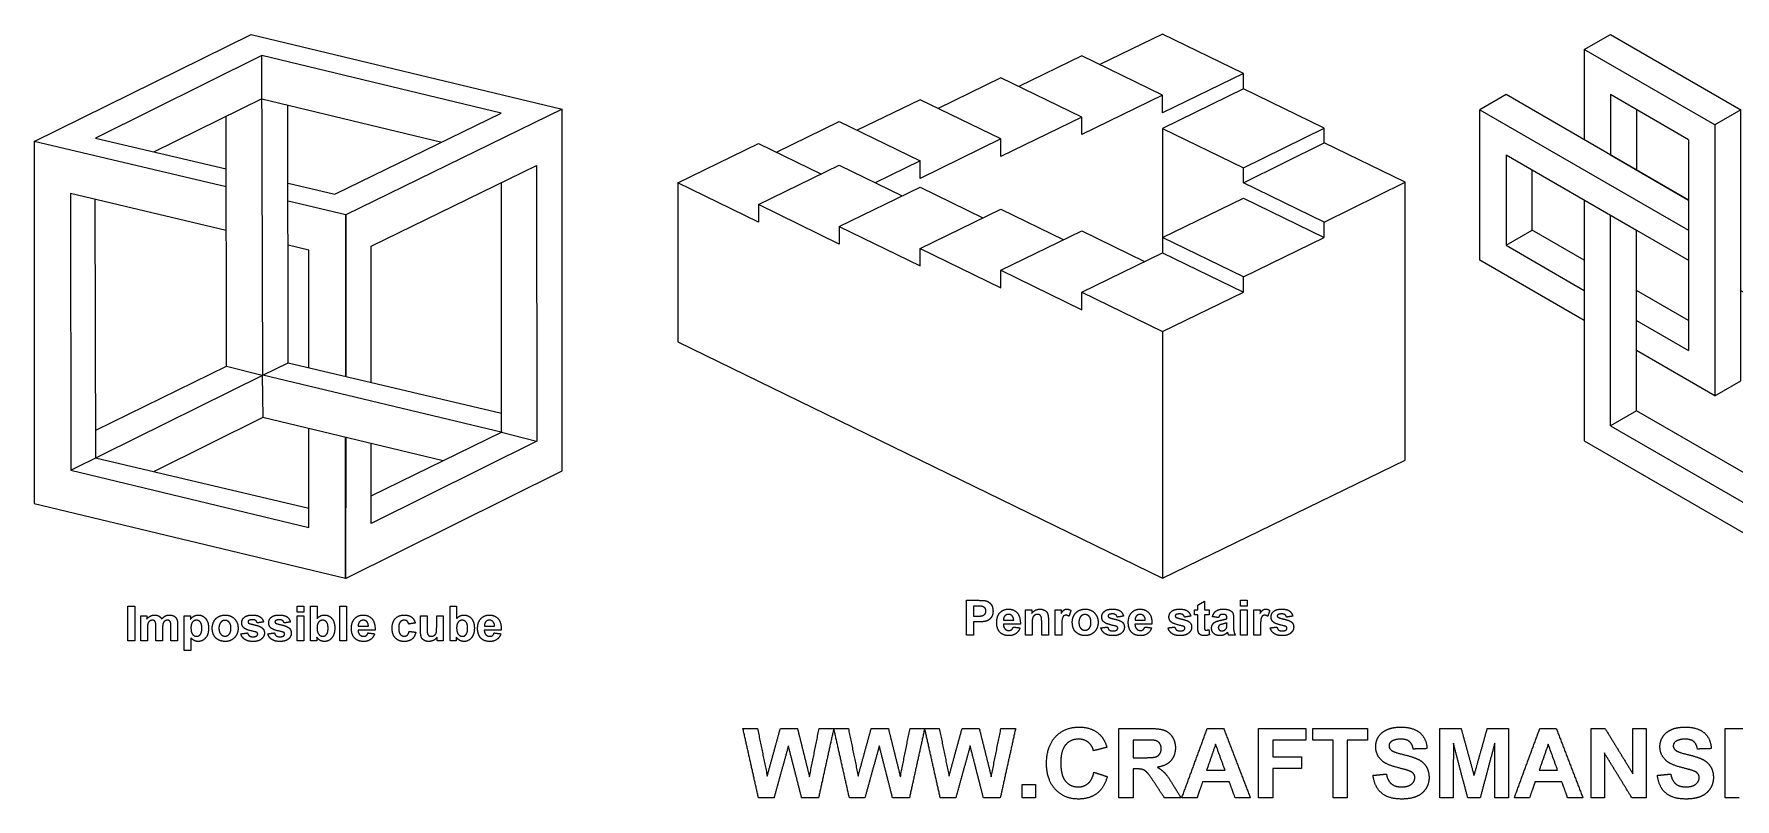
# Model space of a CAD drawing. Header units: millimetres. Extents: x -165 to 187, y -200 to 181.
# Drawn here: x -163.7 to 31.3, y -200.2 to -112.5 of the extents above; entities that cross this region are included whole.
import ezdxf

# ---------------------------------------------------------------- set-up
doc = ezdxf.new("R2010")
doc.units = ezdxf.units.MM
doc.header["$MEASUREMENT"] = 0
doc.layers.add('Layer 03', color=5, linetype='Continuous')

msp = doc.modelspace()

# ---------------------------------------------------------------- linework, layer by layer
at = {"layer": 'Layer 03'}
for p, q in [((-25.01, -117), (-34.28, -121.51)), ((-25.01, -118.75), (-25.01, -117)), ((-15.74, -123.27), (-25.01, -118.75)), ((-34.28, -119.51), (-43.54, -124.02)), ((-34.28, -121.51), (-34.28, -119.51)), ((17.06, -119.43), (17.06, -126.34)), ((26.03, -124.61), (17.06, -119.43)), ((-43.54, -122.02), (-52.81, -126.53)), ((-43.54, -124.02), (-43.54, -122.02)), ((-52.81, -124.52), (-62.08, -129.04)), ((-52.81, -126.53), (-52.81, -124.52)), ((-15.74, -124.97), (-15.74, -123.27)), ((26.03, -124.61), (26.03, -148.78)), ((-6.48, -129.49), (-15.74, -124.97)), ((5.1, -126.34), (20.05, -134.97)), ((17.06, -126.34), (26.03, -131.52)), ((-62.08, -129.04), (-62.08, -127.03)), ((8.09, -134.97), (8.09, -128.06)), ((-15.74, -134.06), (-6.48, -129.49)), ((-15.74, -135.82), (-15.74, -134.06)), ((-71.34, -134.56), (-62.08, -139.08)), ((-25.01, -140.34), (-15.74, -135.82)), ((14.07, -138.42), (8.09, -134.97)), ((20.05, -141.88), (20.05, -134.97)), ((20.05, -134.97), (26.03, -138.42)), ((-62.08, -137.07), (-52.81, -141.59)), ((-62.08, -139.08), (-62.08, -137.07)), ((-52.81, -139.58), (-43.54, -144.1)), ((-52.81, -141.59), (-52.81, -139.58)), ((-25.01, -142.09), (-25.01, -140.34)), ((-43.54, -142.09), (-34.28, -146.61)), ((-43.54, -144.1), (-43.54, -142.09)), ((-34.28, -146.61), (-25.01, -142.09)), ((26.03, -145.33), (20.05, -141.88))]:
    msp.add_line(p, q, dxfattribs=at)
for points in [[(-141.62, -129.99), (-163.66, -124.8), (-138.78, -112.52), (-103.11, -121.08), (-127.92, -133.21), (-134.54, -131.66)], [(-25.01, -117), (-34.28, -112.48), (-41.48, -115.99)], [(14.07, -114.25), (17.06, -112.52), (32.02, -121.16), (29.02, -122.88), (14.07, -114.25)], [(-159.44, -162.52), (-137.44, -151.59), (-137.56, -114.96), (-156.6, -124.41), (-141.62, -127.93)], [(-134.54, -129.59), (-129.18, -130.85), (-110.1, -121.56), (-137.56, -114.96)], [(-34.28, -119.51), (-43.54, -114.99), (-50.75, -118.5)], [(14.07, -114.25), (14.07, -124.61)], [(-43.54, -122.02), (-52.81, -117.5), (-60.02, -121.01)], [(-25.01, -118.75), (-34.28, -123.32), (-25.01, -127.84)], [(-137.54, -119.92), (-149.88, -125.98)], [(-137.54, -119.92), (-116.89, -124.87)], [(-134.53, -150.18), (-134.55, -120.64)], [(-52.81, -124.52), (-62.08, -120.01), (-69.28, -123.52)], [(26.03, -131.52), (5.1, -119.43), (2.11, -121.16), (26.03, -134.97)], [(-141.61, -150.57), (-141.62, -121.92)], [(-127.93, -158.75), (-127.94, -174.91), (-103.11, -162.59), (-103.13, -121.09)], [(-78.55, -126.03), (-71.34, -122.52), (-62.08, -127.03), (-67.22, -129.54)], [(14.07, -145.33), (2.11, -138.42), (2.11, -121.16)], [(20.05, -121.16), (20.05, -128.06)], [(29.02, -122.88), (29.02, -153.96), (32.02, -152.24), (32.02, -121.16)], [(-141.62, -129.99), (-163.66, -124.8), (-163.66, -166.31), (-127.95, -174.89), (-127.94, -158.75)], [(-34.28, -123.32), (-34.28, -135.82)], [(-25.01, -129.54), (-25.01, -127.84), (-15.74, -123.27)], [(-80.61, -132.05), (-80.61, -134.06), (-89.87, -129.54), (-80.61, -125.03), (-73.4, -128.54)], [(-15.74, -134.06), (-25.01, -129.54), (-15.74, -124.97)], [(5.1, -126.34), (5.1, -136.7), (8.09, -134.97)], [(-125.01, -152.43), (-125.01, -136.83), (-106.05, -127.55), (-106.01, -159.19), (-125.01, -168.63), (-125.01, -159.45)], [(-71.34, -134.56), (-71.34, -136.57), (-80.61, -132.05), (-71.34, -127.54), (-64.13, -131.05)], [(-110.08, -158.14), (-110.06, -129.51)], [(-89.87, -129.54), (-89.87, -147.79), (-34.28, -174.89)], [(-71.34, -134.56), (-62.08, -130.05), (-54.87, -133.56)], [(-34.28, -146.61), (-34.28, -174.89), (-6.48, -161.34), (-6.48, -129.49)], [(-141.62, -135.02), (-159.49, -130.78), (-159.44, -162.52), (-132.17, -169.06), (-132.17, -157.73)], [(-156.57, -161.08), (-156.64, -131.49)], [(-127.93, -151.74), (-127.92, -133.21), (-134.54, -131.66)], [(-62.08, -137.07), (-52.81, -132.56), (-45.6, -136.07)], [(-34.28, -135.82), (-25.01, -131.3), (-15.74, -135.82)], [(14.07, -131.52), (14.07, -159.14), (40.99, -174.69)], [(-127.92, -133.21), (-127.93, -151.74)], [(17.06, -157.42), (17.06, -133.24)], [(-52.81, -139.58), (-43.54, -135.07), (-36.34, -138.58)], [(-25.01, -140.34), (-34.28, -135.82), (-34.28, -137.57)], [(-132.17, -150.73), (-132.17, -137.26), (-134.53, -136.7)], [(-43.54, -142.09), (-34.28, -137.57), (-25.01, -142.09)], [(5.1, -136.7), (14.07, -141.88)], [(32.02, -141.88), (38, -145.33), (38, -166.05), (20.05, -155.69), (17.06, -157.42), (38, -169.51)], [(20.05, -155.69), (20.05, -141.88)], [(20.05, -145.33), (26.03, -148.78)], [(29.02, -153.96), (20.05, -148.78)], [(-156.57, -157.92), (-141.61, -150.57), (-137.51, -151.62), (-137.44, -156.47), (-149.9, -162.66)], [(-109.95, -158.2), (-137.42, -151.62), (-134.53, -150.18), (-110.08, -155.97)], [(-116.75, -161.43), (-137.44, -156.47)], [(-125, -165.45), (-110.08, -158.14), (-106.05, -159.18)], [(-156.6, -161.08), (-132.17, -166.85)]]:
    msp.add_lwpolyline(points, dxfattribs=at)
for points in [[(-56.76, -181.41), (-56.76, -179.42), (-56.76, -177.43)], [(-56.76, -177.43), (-56.11, -177.43), (-55.47, -177.43)], [(-55.47, -177.43), (-54.74, -177.43), (-54.52, -177.49)], [(-25.35, -178.1), (-25.35, -177.77), (-25.35, -177.43)], [(-25.35, -177.43), (-24.97, -177.43), (-24.58, -177.43)], [(-24.58, -177.43), (-24.58, -177.77), (-24.58, -178.1)], [(-152.91, -182.08), (-152.91, -180.09), (-152.91, -178.1)], [(-152.91, -178.1), (-152.5, -178.1), (-152.09, -178.1)], [(-152.09, -178.1), (-152.09, -180.09), (-152.09, -182.08)], [(-151.43, -179.19), (-151.08, -179.19), (-150.74, -179.19)], [(-151.43, -182.08), (-151.43, -180.64), (-151.43, -179.19)], [(-150.74, -179.58), (-150.36, -179.12), (-149.84, -179.12)], [(-150.74, -179.19), (-150.74, -179.39), (-150.74, -179.58)], [(-149.84, -179.12), (-149.56, -179.12), (-149.36, -179.23)], [(-149.36, -179.23), (-149.15, -179.35), (-149.02, -179.58)], [(-149.02, -179.58), (-148.83, -179.35), (-148.62, -179.23)], [(-148.62, -179.23), (-148.4, -179.12), (-148.15, -179.12)], [(-148.15, -179.12), (-147.83, -179.12), (-147.61, -179.25)], [(-147.61, -179.25), (-147.39, -179.38), (-147.28, -179.63)], [(-146.44, -179.19), (-146.08, -179.19), (-145.72, -179.19)], [(-146.44, -183.19), (-146.44, -181.19), (-146.44, -179.19)], [(-145.72, -179.19), (-145.72, -179.4), (-145.72, -179.61)], [(-145.72, -179.61), (-145.59, -179.4), (-145.35, -179.26)], [(-145.35, -179.26), (-145.12, -179.12), (-144.84, -179.12)], [(-144.84, -179.12), (-144.34, -179.12), (-144, -179.51)], [(-143.04, -179.85), (-142.86, -179.49), (-142.52, -179.31)], [(-142.52, -179.31), (-142.17, -179.12), (-141.75, -179.12)], [(-141.75, -179.12), (-141.1, -179.12), (-140.68, -179.55)], [(-139.85, -180.01), (-139.85, -179.63), (-139.55, -179.37)], [(-139.55, -179.37), (-139.25, -179.12), (-138.63, -179.12)], [(-138.63, -179.12), (-138.04, -179.12), (-137.75, -179.32)], [(-137.75, -179.32), (-137.46, -179.52), (-137.35, -179.91)], [(-136.76, -180.01), (-136.76, -179.63), (-136.46, -179.37)], [(-136.46, -179.37), (-136.17, -179.12), (-135.55, -179.12)], [(-135.55, -179.12), (-134.95, -179.12), (-134.66, -179.32)], [(-134.66, -179.32), (-134.38, -179.52), (-134.27, -179.91)], [(-133.5, -178.77), (-133.5, -178.44), (-133.5, -178.1)], [(-133.5, -178.1), (-133.12, -178.1), (-132.74, -178.1)], [(-132.74, -178.77), (-133.12, -178.77), (-133.5, -178.77)], [(-133.5, -182.08), (-133.5, -180.64), (-133.5, -179.19)], [(-133.5, -179.19), (-133.12, -179.19), (-132.74, -179.19)], [(-132.74, -178.1), (-132.74, -178.44), (-132.74, -178.77)], [(-132.74, -179.19), (-132.74, -180.64), (-132.74, -182.08)], [(-131.97, -182.08), (-131.97, -180.09), (-131.97, -178.1)], [(-131.97, -178.1), (-131.59, -178.1), (-131.21, -178.1)], [(-131.21, -178.1), (-131.21, -178.81), (-131.21, -179.52)], [(-131.21, -179.52), (-130.86, -179.12), (-130.38, -179.12)], [(-130.38, -179.12), (-129.86, -179.12), (-129.52, -179.5)], [(-128.59, -182.08), (-128.59, -180.09), (-128.59, -178.1)], [(-128.59, -178.1), (-128.21, -178.1), (-127.82, -178.1)], [(-127.82, -178.1), (-127.82, -180.09), (-127.82, -182.08)], [(-126.9, -179.53), (-126.52, -179.12), (-125.95, -179.12)], [(-125.95, -179.12), (-125.3, -179.12), (-124.92, -179.54)], [(-122.24, -179.52), (-121.86, -179.12), (-121.22, -179.12)], [(-121.22, -179.12), (-120.7, -179.12), (-120.39, -179.34)], [(-120.39, -179.34), (-120.08, -179.57), (-119.95, -180.03)], [(-119.35, -181.02), (-119.35, -180.11), (-119.35, -179.19)], [(-119.35, -179.19), (-118.97, -179.19), (-118.59, -179.19)], [(-118.59, -179.19), (-118.59, -179.85), (-118.59, -180.52)], [(-117.5, -180.41), (-117.5, -179.8), (-117.5, -179.19)], [(-117.5, -179.19), (-117.12, -179.19), (-116.74, -179.19)], [(-116.74, -179.19), (-116.74, -180.64), (-116.74, -182.08)], [(-115.97, -182.08), (-115.97, -180.09), (-115.97, -178.1)], [(-115.97, -178.1), (-115.59, -178.1), (-115.21, -178.1)], [(-115.21, -178.1), (-115.21, -178.81), (-115.21, -179.52)], [(-115.21, -179.52), (-114.86, -179.12), (-114.38, -179.12)], [(-114.38, -179.12), (-113.86, -179.12), (-113.52, -179.5)], [(-112.43, -179.53), (-112.05, -179.12), (-111.48, -179.12)], [(-111.48, -179.12), (-110.83, -179.12), (-110.45, -179.54)], [(-55.94, -178.1), (-55.94, -178.67), (-55.94, -179.24)], [(-55.56, -178.1), (-55.75, -178.1), (-55.94, -178.1)], [(-55.94, -179.24), (-55.72, -179.24), (-55.51, -179.24)], [(-54.98, -178.13), (-55.13, -178.1), (-55.56, -178.1)], [(-55.51, -179.24), (-55.03, -179.24), (-54.87, -179.17)], [(-54.66, -178.3), (-54.79, -178.16), (-54.98, -178.13)], [(-54.87, -179.17), (-54.72, -179.11), (-54.63, -178.98)], [(-54.53, -178.66), (-54.53, -178.45), (-54.66, -178.3)], [(-54.63, -178.98), (-54.53, -178.84), (-54.53, -178.66)], [(-54.52, -177.49), (-54.18, -177.58), (-53.95, -177.88)], [(-53.85, -179.27), (-53.98, -179.52), (-54.19, -179.66)], [(-53.95, -177.88), (-53.72, -178.18), (-53.72, -178.65)], [(-53.72, -178.65), (-53.72, -179.02), (-53.85, -179.27)], [(-53.3, -179.99), (-53.3, -179.26), (-52.92, -178.85)], [(-52.92, -178.85), (-52.54, -178.44), (-51.97, -178.44)], [(-52.36, -179.22), (-52.52, -179.4), (-52.52, -179.7)], [(-51.93, -179.04), (-52.19, -179.04), (-52.36, -179.22)], [(-51.97, -178.44), (-51.32, -178.44), (-50.94, -178.87)], [(-51.53, -179.21), (-51.69, -179.04), (-51.93, -179.04)], [(-51.35, -179.7), (-51.36, -179.38), (-51.53, -179.21)], [(-50.94, -178.87), (-50.57, -179.3), (-50.58, -180.17)], [(-49.99, -181.41), (-49.99, -179.96), (-49.99, -178.52)], [(-49.99, -178.52), (-49.63, -178.52), (-49.28, -178.52)], [(-49.28, -178.94), (-48.9, -178.44), (-48.33, -178.44)], [(-49.28, -178.52), (-49.28, -178.73), (-49.28, -178.94)], [(-48.96, -179.15), (-49.11, -179.26), (-49.17, -179.43)], [(-48.61, -179.04), (-48.8, -179.04), (-48.96, -179.15)], [(-48.34, -179.11), (-48.45, -179.04), (-48.61, -179.04)], [(-48.19, -179.33), (-48.24, -179.19), (-48.34, -179.11)], [(-48.33, -178.44), (-48.08, -178.44), (-47.88, -178.54)], [(-48.14, -179.93), (-48.14, -179.46), (-48.19, -179.33)], [(-47.88, -178.54), (-47.67, -178.63), (-47.56, -178.77)], [(-47.56, -178.77), (-47.46, -178.91), (-47.42, -179.09)], [(-47.42, -179.09), (-47.37, -179.27), (-47.37, -179.61)], [(-46.61, -181.41), (-46.61, -179.96), (-46.61, -178.52)], [(-46.61, -178.52), (-46.25, -178.52), (-45.89, -178.52)], [(-45.89, -178.52), (-45.89, -178.72), (-45.89, -178.93)], [(-45.89, -178.93), (-45.72, -178.64), (-45.58, -178.54)], [(-45.62, -179.22), (-45.72, -179.31), (-45.78, -179.54)], [(-45.36, -179.14), (-45.51, -179.14), (-45.62, -179.22)], [(-45.58, -178.54), (-45.44, -178.44), (-45.26, -178.44)], [(-45.02, -179.26), (-45.2, -179.14), (-45.36, -179.14)], [(-45.26, -178.44), (-45.01, -178.44), (-44.78, -178.59)], [(-44.78, -178.59), (-44.9, -178.93), (-45.02, -179.26)], [(-44.63, -179.92), (-44.63, -179.54), (-44.45, -179.18)], [(-44.45, -179.18), (-44.26, -178.82), (-43.92, -178.63)], [(-43.92, -178.63), (-43.58, -178.44), (-43.15, -178.44)], [(-43.67, -179.29), (-43.87, -179.53), (-43.87, -179.96)], [(-43.18, -179.06), (-43.47, -179.06), (-43.67, -179.29)], [(-42.68, -179.29), (-42.88, -179.06), (-43.18, -179.06)], [(-43.15, -178.44), (-42.5, -178.44), (-42.09, -178.87)], [(-42.49, -179.96), (-42.49, -179.53), (-42.68, -179.29)], [(-42.09, -178.87), (-41.67, -179.3), (-41.67, -179.96)], [(-41.25, -179.34), (-41.25, -178.96), (-40.95, -178.7)], [(-40.91, -179.99), (-41.25, -179.76), (-41.25, -179.34)], [(-40.95, -178.7), (-40.66, -178.44), (-40.04, -178.44)], [(-40.45, -179.07), (-40.53, -179.13), (-40.53, -179.23)], [(-40.53, -179.23), (-40.53, -179.31), (-40.46, -179.37)], [(-40.46, -179.37), (-40.36, -179.45), (-39.75, -179.59)], [(-40.02, -178.99), (-40.32, -178.99), (-40.45, -179.07)], [(-40.04, -178.44), (-39.44, -178.44), (-39.15, -178.64)], [(-39.65, -179.08), (-39.78, -178.99), (-40.02, -178.99)], [(-39.47, -179.36), (-39.52, -179.18), (-39.65, -179.08)], [(-38.76, -179.24), (-39.12, -179.3), (-39.47, -179.36)], [(-39.15, -178.64), (-38.87, -178.84), (-38.76, -179.24)], [(-38.21, -179.99), (-38.21, -179.26), (-37.84, -178.85)], [(-37.84, -178.85), (-37.46, -178.44), (-36.88, -178.44)], [(-37.27, -179.22), (-37.44, -179.4), (-37.43, -179.7)], [(-36.85, -179.04), (-37.1, -179.04), (-37.27, -179.22)], [(-36.88, -178.44), (-36.23, -178.44), (-35.86, -178.87)], [(-36.44, -179.21), (-36.61, -179.04), (-36.85, -179.04)], [(-36.26, -179.7), (-36.27, -179.38), (-36.44, -179.21)], [(-35.86, -178.87), (-35.48, -179.3), (-35.5, -180.17)], [(-33.55, -179.34), (-33.55, -178.96), (-33.25, -178.7)], [(-33.2, -179.99), (-33.55, -179.76), (-33.55, -179.34)], [(-33.25, -178.7), (-32.95, -178.44), (-32.33, -178.44)], [(-32.74, -179.07), (-32.83, -179.13), (-32.83, -179.23)], [(-32.83, -179.23), (-32.83, -179.31), (-32.76, -179.37)], [(-32.76, -179.37), (-32.65, -179.45), (-32.04, -179.59)], [(-32.31, -178.99), (-32.61, -178.99), (-32.74, -179.07)], [(-32.33, -178.44), (-31.74, -178.44), (-31.45, -178.64)], [(-31.94, -179.08), (-32.07, -178.99), (-32.31, -178.99)], [(-31.77, -179.36), (-31.82, -179.18), (-31.94, -179.08)], [(-31.05, -179.24), (-31.41, -179.3), (-31.77, -179.36)], [(-31.45, -178.64), (-31.16, -178.84), (-31.05, -179.24)], [(-30.61, -179.11), (-30.61, -178.82), (-30.61, -178.52)], [(-30.61, -178.52), (-30.42, -178.52), (-30.24, -178.52)], [(-30.24, -179.11), (-30.42, -179.11), (-30.61, -179.11)], [(-30.24, -177.98), (-29.86, -177.75), (-29.47, -177.53)], [(-30.24, -178.52), (-30.24, -178.25), (-30.24, -177.98)], [(-30.24, -180.38), (-30.24, -179.75), (-30.24, -179.11)], [(-29.47, -177.53), (-29.47, -178.03), (-29.47, -178.52)], [(-29.47, -178.52), (-29.21, -178.52), (-28.95, -178.52)], [(-28.95, -179.11), (-29.21, -179.11), (-29.47, -179.11)], [(-29.47, -179.11), (-29.47, -179.71), (-29.47, -180.3)], [(-28.95, -178.52), (-28.95, -178.82), (-28.95, -179.11)], [(-28.56, -179.31), (-28.44, -178.87), (-28.16, -178.66)], [(-27.87, -179.41), (-28.21, -179.36), (-28.56, -179.31)], [(-28.16, -178.66), (-27.88, -178.44), (-27.33, -178.44)], [(-27.69, -179.12), (-27.8, -179.2), (-27.87, -179.41)], [(-27.39, -179.04), (-27.59, -179.04), (-27.69, -179.12)], [(-27.01, -179.13), (-27.11, -179.04), (-27.39, -179.04)], [(-27.33, -178.44), (-26.83, -178.44), (-26.59, -178.57)], [(-26.91, -179.45), (-26.91, -179.23), (-27.01, -179.13)], [(-26.59, -178.57), (-26.34, -178.69), (-26.24, -178.87)], [(-26.24, -178.87), (-26.14, -179.06), (-26.14, -179.56)], [(-24.58, -178.1), (-24.97, -178.1), (-25.35, -178.1)], [(-25.35, -181.41), (-25.35, -179.96), (-25.35, -178.52)], [(-25.35, -178.52), (-24.97, -178.52), (-24.58, -178.52)], [(-24.58, -178.52), (-24.58, -179.96), (-24.58, -181.41)], [(-23.82, -181.41), (-23.82, -179.96), (-23.82, -178.52)], [(-23.82, -178.52), (-23.46, -178.52), (-23.1, -178.52)], [(-23.1, -178.52), (-23.1, -178.72), (-23.1, -178.93)], [(-23.1, -178.93), (-22.93, -178.64), (-22.79, -178.54)], [(-22.83, -179.22), (-22.93, -179.31), (-22.99, -179.54)], [(-22.57, -179.14), (-22.72, -179.14), (-22.83, -179.22)], [(-22.79, -178.54), (-22.65, -178.44), (-22.47, -178.44)], [(-22.23, -179.26), (-22.41, -179.14), (-22.57, -179.14)], [(-22.47, -178.44), (-22.22, -178.44), (-21.99, -178.59)], [(-21.99, -178.59), (-22.11, -178.93), (-22.23, -179.26)], [(-21.84, -179.34), (-21.84, -178.96), (-21.55, -178.7)], [(-21.5, -179.99), (-21.84, -179.76), (-21.84, -179.34)], [(-21.55, -178.7), (-21.25, -178.44), (-20.63, -178.44)], [(-21.04, -179.07), (-21.13, -179.13), (-21.13, -179.23)], [(-21.13, -179.23), (-21.13, -179.31), (-21.05, -179.37)], [(-21.05, -179.37), (-20.95, -179.45), (-20.34, -179.59)], [(-20.61, -178.99), (-20.91, -178.99), (-21.04, -179.07)], [(-20.63, -178.44), (-20.03, -178.44), (-19.75, -178.64)], [(-20.24, -179.08), (-20.37, -178.99), (-20.61, -178.99)], [(-20.07, -179.36), (-20.11, -179.18), (-20.24, -179.08)], [(-19.35, -179.24), (-19.71, -179.3), (-20.07, -179.36)], [(-19.75, -178.64), (-19.46, -178.84), (-19.35, -179.24)], [(-150.6, -180.08), (-150.66, -180.26), (-150.66, -180.68)], [(-150.66, -180.68), (-150.66, -181.38), (-150.66, -182.08)], [(-150.4, -179.81), (-150.54, -179.9), (-150.6, -180.08)], [(-150.09, -179.71), (-150.26, -179.71), (-150.4, -179.81)], [(-149.86, -179.77), (-149.95, -179.71), (-150.09, -179.71)], [(-149.74, -179.95), (-149.78, -179.83), (-149.86, -179.77)], [(-149.7, -180.5), (-149.7, -180.07), (-149.74, -179.95)], [(-149.7, -182.08), (-149.7, -181.29), (-149.7, -180.5)], [(-148.87, -180.09), (-148.93, -180.28), (-148.93, -180.69)], [(-148.93, -180.69), (-148.93, -181.39), (-148.93, -182.08)], [(-148.67, -179.81), (-148.81, -179.91), (-148.87, -180.09)], [(-148.37, -179.71), (-148.53, -179.71), (-148.67, -179.81)], [(-148.05, -179.87), (-148.15, -179.71), (-148.37, -179.71)], [(-147.97, -180.43), (-147.97, -180), (-148.05, -179.87)], [(-147.97, -182.08), (-147.97, -181.25), (-147.97, -180.43)], [(-147.28, -179.63), (-147.21, -179.81), (-147.21, -180.23)], [(-147.21, -180.23), (-147.21, -181.15), (-147.21, -182.08)], [(-145.49, -179.93), (-145.67, -180.15), (-145.67, -180.59)], [(-145.67, -180.59), (-145.67, -181.09), (-145.49, -181.32)], [(-145.04, -179.71), (-145.31, -179.71), (-145.49, -179.93)], [(-145.49, -181.32), (-145.3, -181.56), (-145.02, -181.56)], [(-144.59, -179.94), (-144.77, -179.71), (-145.04, -179.71)], [(-145.02, -181.56), (-144.76, -181.56), (-144.59, -181.34)], [(-144.42, -180.63), (-144.42, -180.16), (-144.59, -179.94)], [(-144.59, -181.34), (-144.42, -181.12), (-144.42, -180.63)], [(-144, -179.51), (-143.65, -179.91), (-143.65, -180.62)], [(-143.65, -180.62), (-143.65, -181.35), (-144, -181.75)], [(-143.23, -180.59), (-143.23, -180.21), (-143.04, -179.85)], [(-143.04, -181.44), (-143.23, -181.1), (-143.23, -180.59)], [(-142.26, -179.97), (-142.46, -180.2), (-142.46, -180.64)], [(-142.46, -180.64), (-142.46, -181.07), (-142.26, -181.3)], [(-141.77, -179.73), (-142.07, -179.73), (-142.26, -179.97)], [(-142.26, -181.3), (-142.07, -181.54), (-141.77, -181.54)], [(-141.28, -179.97), (-141.48, -179.73), (-141.77, -179.73)], [(-141.77, -181.54), (-141.48, -181.54), (-141.28, -181.3)], [(-141.08, -180.63), (-141.08, -180.2), (-141.28, -179.97)], [(-141.28, -181.3), (-141.08, -181.07), (-141.08, -180.63)], [(-140.27, -180.63), (-140.27, -181.29), (-140.69, -181.72)], [(-140.68, -179.55), (-140.27, -179.97), (-140.27, -180.63)], [(-139.95, -181.27), (-139.56, -181.22), (-139.18, -181.17)], [(-139.5, -181.91), (-139.84, -181.68), (-139.95, -181.27)], [(-139.5, -180.67), (-139.85, -180.43), (-139.85, -180.01)], [(-138.33, -181.04), (-139.26, -180.84), (-139.5, -180.67)], [(-139.18, -181.17), (-139.13, -181.38), (-138.98, -181.5)], [(-139.04, -179.75), (-139.13, -179.81), (-139.13, -179.9)], [(-139.13, -179.9), (-139.13, -179.99), (-139.06, -180.04)], [(-139.06, -180.04), (-138.95, -180.12), (-138.34, -180.26)], [(-138.61, -179.66), (-138.91, -179.66), (-139.04, -179.75)], [(-138.24, -179.76), (-138.37, -179.66), (-138.61, -179.66)], [(-138.34, -180.26), (-137.73, -180.4), (-137.49, -180.61)], [(-138.07, -181.15), (-138.13, -181.09), (-138.33, -181.04)], [(-138.07, -180.03), (-138.12, -179.85), (-138.24, -179.76)], [(-138.12, -181.5), (-138.02, -181.42), (-138.02, -181.29)], [(-137.35, -179.91), (-137.71, -179.97), (-138.07, -180.03)], [(-138.02, -181.29), (-138.02, -181.2), (-138.07, -181.15)], [(-137.25, -181.18), (-137.25, -181.58), (-137.59, -181.87)], [(-137.49, -180.61), (-137.25, -180.81), (-137.25, -181.18)], [(-136.86, -181.27), (-136.48, -181.22), (-136.09, -181.17)], [(-136.41, -181.91), (-136.75, -181.68), (-136.86, -181.27)], [(-136.42, -180.67), (-136.76, -180.43), (-136.76, -180.01)], [(-135.24, -181.04), (-136.17, -180.84), (-136.42, -180.67)], [(-136.09, -181.17), (-136.05, -181.38), (-135.9, -181.5)], [(-135.96, -179.75), (-136.04, -179.81), (-136.04, -179.9)], [(-136.04, -179.9), (-136.04, -179.99), (-135.97, -180.04)], [(-135.97, -180.04), (-135.87, -180.12), (-135.26, -180.26)], [(-135.53, -179.66), (-135.83, -179.66), (-135.96, -179.75)], [(-135.16, -179.76), (-135.29, -179.66), (-135.53, -179.66)], [(-135.26, -180.26), (-134.65, -180.4), (-134.41, -180.61)], [(-134.99, -181.15), (-135.05, -181.09), (-135.24, -181.04)], [(-134.98, -180.03), (-135.03, -179.85), (-135.16, -179.76)], [(-135.03, -181.5), (-134.93, -181.42), (-134.93, -181.29)], [(-134.93, -181.29), (-134.93, -181.2), (-134.99, -181.15)], [(-134.27, -179.91), (-134.63, -179.97), (-134.98, -180.03)], [(-134.17, -181.18), (-134.17, -181.58), (-134.5, -181.87)], [(-134.41, -180.61), (-134.17, -180.81), (-134.17, -181.18)], [(-131.03, -179.93), (-131.21, -180.14), (-131.21, -180.58)], [(-131.21, -180.58), (-131.21, -181.04), (-131.07, -181.25)], [(-131.07, -181.25), (-130.87, -181.56), (-130.55, -181.56)], [(-130.58, -179.71), (-130.85, -179.71), (-131.03, -179.93)], [(-130.12, -179.93), (-130.3, -179.71), (-130.58, -179.71)], [(-130.55, -181.56), (-130.3, -181.56), (-130.12, -181.34)], [(-129.95, -180.65), (-129.95, -180.15), (-130.12, -179.93)], [(-130.12, -181.34), (-129.95, -181.12), (-129.95, -180.65)], [(-129.18, -180.61), (-129.18, -181.35), (-129.53, -181.75)], [(-129.52, -179.5), (-129.18, -179.89), (-129.18, -180.61)], [(-127.28, -180.66), (-127.28, -179.94), (-126.9, -179.53)], [(-126.99, -181.66), (-127.28, -181.26), (-127.28, -180.66)], [(-124.56, -180.85), (-125.54, -180.85), (-126.51, -180.85)], [(-126.51, -180.85), (-126.51, -181.18), (-126.33, -181.37)], [(-126.34, -179.89), (-126.5, -180.07), (-126.5, -180.38)], [(-126.5, -180.38), (-125.91, -180.38), (-125.33, -180.38)], [(-125.91, -179.71), (-126.17, -179.71), (-126.34, -179.89)], [(-125.5, -179.88), (-125.67, -179.71), (-125.91, -179.71)], [(-125.57, -181.47), (-125.44, -181.37), (-125.38, -181.17)], [(-125.33, -180.38), (-125.34, -180.05), (-125.5, -179.88)], [(-125.38, -181.17), (-125, -181.22), (-124.61, -181.27)], [(-124.61, -181.27), (-124.76, -181.7), (-125.08, -181.93)], [(-124.92, -179.54), (-124.55, -179.97), (-124.56, -180.85)], [(-122.61, -180.64), (-122.61, -179.92), (-122.24, -179.52)], [(-122.24, -181.75), (-122.61, -181.35), (-122.61, -180.64)], [(-121.68, -179.91), (-121.85, -180.11), (-121.85, -180.58)], [(-121.85, -180.58), (-121.85, -181.11), (-121.68, -181.32)], [(-121.23, -179.71), (-121.51, -179.71), (-121.68, -179.91)], [(-121.68, -181.32), (-121.5, -181.54), (-121.21, -181.54)], [(-120.88, -179.82), (-121.02, -179.71), (-121.23, -179.71)], [(-120.71, -180.15), (-120.75, -179.93), (-120.88, -179.82)], [(-120.86, -181.41), (-120.72, -181.29), (-120.66, -180.99)], [(-119.95, -180.03), (-120.33, -180.09), (-120.71, -180.15)], [(-120.66, -180.99), (-120.28, -181.04), (-119.9, -181.09)], [(-119.9, -181.09), (-120.01, -181.62), (-120.34, -181.89)], [(-119.25, -181.67), (-119.35, -181.43), (-119.35, -181.02)], [(-118.59, -180.52), (-118.59, -181.13), (-118.55, -181.26)], [(-118.55, -181.26), (-118.5, -181.4), (-118.39, -181.48)], [(-117.77, -181.45), (-117.61, -181.35), (-117.56, -181.19)], [(-117.56, -181.19), (-117.5, -181.03), (-117.5, -180.41)], [(-115.03, -179.93), (-115.21, -180.14), (-115.21, -180.58)], [(-115.21, -180.58), (-115.21, -181.04), (-115.07, -181.25)], [(-115.07, -181.25), (-114.87, -181.56), (-114.55, -181.56)], [(-114.58, -179.71), (-114.85, -179.71), (-115.03, -179.93)], [(-114.12, -179.93), (-114.3, -179.71), (-114.58, -179.71)], [(-114.55, -181.56), (-114.3, -181.56), (-114.12, -181.34)], [(-113.95, -180.65), (-113.95, -180.15), (-114.12, -179.93)], [(-114.12, -181.34), (-113.95, -181.12), (-113.95, -180.65)], [(-113.18, -180.61), (-113.18, -181.35), (-113.53, -181.75)], [(-113.52, -179.5), (-113.18, -179.89), (-113.18, -180.61)], [(-112.81, -180.66), (-112.81, -179.94), (-112.43, -179.53)], [(-112.52, -181.66), (-112.81, -181.26), (-112.81, -180.66)], [(-110.09, -180.85), (-111.07, -180.85), (-112.04, -180.85)], [(-112.04, -180.85), (-112.04, -181.18), (-111.86, -181.37)], [(-111.87, -179.89), (-112.03, -180.07), (-112.03, -180.38)], [(-112.03, -180.38), (-111.45, -180.38), (-110.86, -180.38)], [(-111.44, -179.71), (-111.7, -179.71), (-111.87, -179.89)], [(-111.04, -179.88), (-111.2, -179.71), (-111.44, -179.71)], [(-111.1, -181.47), (-110.97, -181.37), (-110.91, -181.17)], [(-110.86, -180.38), (-110.87, -180.05), (-111.04, -179.88)], [(-110.91, -181.17), (-110.53, -181.22), (-110.14, -181.27)], [(-110.14, -181.27), (-110.29, -181.7), (-110.61, -181.93)], [(-110.45, -179.54), (-110.08, -179.97), (-110.09, -180.85)], [(-55.42, -179.9), (-55.68, -179.9), (-55.94, -179.9)], [(-55.94, -179.9), (-55.94, -180.65), (-55.94, -181.41)], [(-54.6, -179.84), (-54.88, -179.9), (-55.42, -179.9)], [(-54.19, -179.66), (-54.39, -179.8), (-54.6, -179.84)], [(-53.01, -180.99), (-53.3, -180.59), (-53.3, -179.99)], [(-51.89, -181.48), (-52.65, -181.48), (-53.01, -180.99)], [(-50.58, -180.17), (-51.56, -180.17), (-52.53, -180.17)], [(-52.53, -180.17), (-52.53, -180.51), (-52.35, -180.7)], [(-52.52, -179.7), (-51.94, -179.7), (-51.35, -179.7)], [(-52.35, -180.7), (-52.17, -180.89), (-51.9, -180.89)], [(-51.9, -180.89), (-51.71, -180.89), (-51.59, -180.8)], [(-51.1, -181.25), (-51.42, -181.48), (-51.89, -181.48)], [(-51.59, -180.8), (-51.46, -180.7), (-51.4, -180.49)], [(-51.4, -180.49), (-51.02, -180.54), (-50.63, -180.59)], [(-50.63, -180.59), (-50.78, -181.03), (-51.1, -181.25)], [(-49.17, -179.43), (-49.23, -179.61), (-49.23, -180.1)], [(-49.23, -180.1), (-49.23, -180.75), (-49.23, -181.41)], [(-48.14, -181.41), (-48.14, -180.67), (-48.14, -179.93)], [(-47.37, -179.61), (-47.37, -180.51), (-47.37, -181.41)], [(-45.78, -179.54), (-45.84, -179.78), (-45.84, -180.51)], [(-45.84, -180.51), (-45.84, -180.96), (-45.84, -181.41)], [(-44.45, -180.77), (-44.63, -180.42), (-44.63, -179.92)], [(-43.9, -181.3), (-44.26, -181.12), (-44.45, -180.77)], [(-43.15, -181.48), (-43.54, -181.48), (-43.9, -181.3)], [(-43.87, -179.96), (-43.87, -180.4), (-43.67, -180.63)], [(-43.67, -180.63), (-43.47, -180.86), (-43.18, -180.86)], [(-43.18, -180.86), (-42.88, -180.86), (-42.68, -180.63)], [(-42.09, -181.05), (-42.51, -181.48), (-43.15, -181.48)], [(-42.68, -180.63), (-42.49, -180.4), (-42.49, -179.96)], [(-41.67, -179.96), (-41.67, -180.61), (-42.09, -181.05)], [(-41.35, -180.59), (-40.97, -180.54), (-40.58, -180.49)], [(-40.9, -181.24), (-41.24, -181), (-41.35, -180.59)], [(-39.73, -180.37), (-40.66, -180.16), (-40.91, -179.99)], [(-39.97, -181.48), (-40.56, -181.48), (-40.9, -181.24)], [(-40.58, -180.49), (-40.54, -180.71), (-40.39, -180.83)], [(-40.39, -180.83), (-40.24, -180.94), (-39.97, -180.94)], [(-39.97, -180.94), (-39.67, -180.94), (-39.52, -180.83)], [(-38.99, -181.19), (-39.32, -181.48), (-39.97, -181.48)], [(-39.75, -179.59), (-39.14, -179.73), (-38.9, -179.93)], [(-39.48, -180.47), (-39.54, -180.42), (-39.73, -180.37)], [(-39.52, -180.83), (-39.42, -180.75), (-39.42, -180.62)], [(-39.42, -180.62), (-39.42, -180.53), (-39.48, -180.47)], [(-38.66, -180.51), (-38.66, -180.91), (-38.99, -181.19)], [(-38.9, -179.93), (-38.66, -180.14), (-38.66, -180.51)], [(-37.93, -180.99), (-38.21, -180.59), (-38.21, -179.99)], [(-36.81, -181.48), (-37.56, -181.48), (-37.93, -180.99)], [(-35.5, -180.17), (-36.47, -180.17), (-37.45, -180.17)], [(-37.45, -180.17), (-37.44, -180.51), (-37.26, -180.7)], [(-37.43, -179.7), (-36.85, -179.7), (-36.26, -179.7)], [(-37.26, -180.7), (-37.08, -180.89), (-36.81, -180.89)], [(-36.81, -180.89), (-36.63, -180.89), (-36.5, -180.8)], [(-36.01, -181.25), (-36.33, -181.48), (-36.81, -181.48)], [(-36.5, -180.8), (-36.38, -180.7), (-36.31, -180.49)], [(-36.31, -180.49), (-35.93, -180.54), (-35.55, -180.59)], [(-35.55, -180.59), (-35.69, -181.03), (-36.01, -181.25)], [(-33.65, -180.59), (-33.26, -180.54), (-32.88, -180.49)], [(-33.2, -181.24), (-33.54, -181), (-33.65, -180.59)], [(-32.03, -180.37), (-32.96, -180.16), (-33.2, -179.99)], [(-32.27, -181.48), (-32.85, -181.48), (-33.2, -181.24)], [(-32.88, -180.49), (-32.83, -180.71), (-32.68, -180.83)], [(-32.68, -180.83), (-32.53, -180.94), (-32.27, -180.94)], [(-32.27, -180.94), (-31.97, -180.94), (-31.82, -180.83)], [(-31.29, -181.19), (-31.62, -181.48), (-32.27, -181.48)], [(-32.04, -179.59), (-31.43, -179.73), (-31.19, -179.93)], [(-31.77, -180.47), (-31.83, -180.42), (-32.03, -180.37)], [(-31.82, -180.83), (-31.72, -180.75), (-31.72, -180.62)], [(-31.72, -180.62), (-31.72, -180.53), (-31.77, -180.47)], [(-30.95, -180.51), (-30.95, -180.91), (-31.29, -181.19)], [(-31.19, -179.93), (-30.95, -180.14), (-30.95, -180.51)], [(-30.21, -180.93), (-30.24, -180.79), (-30.24, -180.38)], [(-30.11, -181.23), (-30.18, -181.12), (-30.21, -180.93)], [(-29.87, -181.41), (-30.03, -181.34), (-30.11, -181.23)], [(-29.47, -180.3), (-29.47, -180.67), (-29.46, -180.73)], [(-29.46, -180.73), (-29.44, -180.79), (-29.39, -180.83)], [(-29.39, -180.83), (-29.34, -180.86), (-29.27, -180.86)], [(-29.27, -180.86), (-29.16, -180.86), (-28.97, -180.79)], [(-28.97, -180.79), (-28.94, -181.08), (-28.91, -181.37)], [(-28.66, -180.63), (-28.66, -180.38), (-28.54, -180.19)], [(-28.4, -181.24), (-28.66, -181), (-28.66, -180.63)], [(-28.54, -180.19), (-28.43, -180), (-28.22, -179.9)], [(-27.7, -181.48), (-28.15, -181.48), (-28.4, -181.24)], [(-28.22, -179.9), (-28.02, -179.8), (-27.63, -179.72)], [(-27.75, -180.28), (-27.89, -180.38), (-27.89, -180.54)], [(-27.89, -180.54), (-27.89, -180.7), (-27.78, -180.82)], [(-27.78, -180.82), (-27.66, -180.94), (-27.49, -180.94)], [(-27.35, -180.14), (-27.66, -180.21), (-27.75, -180.28)], [(-27.63, -179.72), (-27.11, -179.62), (-26.91, -179.53)], [(-27.49, -180.94), (-27.29, -180.94), (-27.11, -180.8)], [(-26.91, -180.03), (-27.05, -180.07), (-27.35, -180.14)], [(-26.81, -181.09), (-27, -181.29), (-27.23, -181.39)], [(-27.11, -180.8), (-26.98, -180.7), (-26.93, -180.55)], [(-26.93, -180.55), (-26.91, -180.45), (-26.91, -180.18)], [(-26.91, -179.53), (-26.91, -179.49), (-26.91, -179.45)], [(-26.91, -180.18), (-26.91, -180.1), (-26.91, -180.03)], [(-26.78, -181.18), (-26.8, -181.12), (-26.81, -181.09)], [(-26.71, -181.41), (-26.74, -181.33), (-26.78, -181.18)], [(-26.14, -179.56), (-26.14, -180.01), (-26.14, -180.46)], [(-26.14, -180.46), (-26.14, -180.84), (-26.1, -181.02)], [(-26.1, -181.02), (-26.06, -181.2), (-25.94, -181.41)], [(-22.99, -179.54), (-23.05, -179.78), (-23.05, -180.51)], [(-23.05, -180.51), (-23.05, -180.96), (-23.05, -181.41)], [(-21.94, -180.59), (-21.56, -180.54), (-21.18, -180.49)], [(-21.49, -181.24), (-21.84, -181), (-21.94, -180.59)], [(-20.33, -180.37), (-21.25, -180.16), (-21.5, -179.99)], [(-20.56, -181.48), (-21.15, -181.48), (-21.49, -181.24)], [(-21.18, -180.49), (-21.13, -180.71), (-20.98, -180.83)], [(-20.98, -180.83), (-20.83, -180.94), (-20.56, -180.94)], [(-20.56, -180.94), (-20.27, -180.94), (-20.12, -180.83)], [(-19.58, -181.19), (-19.91, -181.48), (-20.56, -181.48)], [(-20.34, -179.59), (-19.73, -179.73), (-19.49, -179.93)], [(-20.07, -180.47), (-20.13, -180.42), (-20.33, -180.37)], [(-20.12, -180.83), (-20.02, -180.75), (-20.02, -180.62)], [(-20.02, -180.62), (-20.02, -180.53), (-20.07, -180.47)], [(-19.25, -180.51), (-19.25, -180.91), (-19.58, -181.19)], [(-19.49, -179.93), (-19.25, -180.14), (-19.25, -180.51)], [(-152.09, -182.08), (-152.5, -182.08), (-152.91, -182.08)], [(-150.66, -182.08), (-151.04, -182.08), (-151.43, -182.08)], [(-148.93, -182.08), (-149.32, -182.08), (-149.7, -182.08)], [(-147.21, -182.08), (-147.59, -182.08), (-147.97, -182.08)], [(-145.67, -183.19), (-146.06, -183.19), (-146.44, -183.19)], [(-145.27, -182.06), (-145.46, -181.97), (-145.67, -181.74)], [(-145.67, -181.74), (-145.67, -182.46), (-145.67, -183.19)], [(-144.84, -182.15), (-145.08, -182.15), (-145.27, -182.06)], [(-144, -181.75), (-144.35, -182.15), (-144.84, -182.15)], [(-142.5, -181.97), (-142.86, -181.79), (-143.04, -181.44)], [(-141.75, -182.15), (-142.14, -182.15), (-142.5, -181.97)], [(-140.69, -181.72), (-141.11, -182.15), (-141.75, -182.15)], [(-138.57, -182.15), (-139.15, -182.15), (-139.5, -181.91)], [(-138.98, -181.5), (-138.83, -181.61), (-138.57, -181.61)], [(-138.57, -181.61), (-138.27, -181.61), (-138.12, -181.5)], [(-137.59, -181.87), (-137.92, -182.15), (-138.57, -182.15)], [(-135.48, -182.15), (-136.07, -182.15), (-136.41, -181.91)], [(-135.9, -181.5), (-135.75, -181.61), (-135.48, -181.61)], [(-135.48, -181.61), (-135.18, -181.61), (-135.03, -181.5)], [(-134.5, -181.87), (-134.83, -182.15), (-135.48, -182.15)], [(-132.74, -182.08), (-133.12, -182.08), (-133.5, -182.08)], [(-131.25, -182.08), (-131.61, -182.08), (-131.97, -182.08)], [(-130.85, -182.03), (-131.08, -181.9), (-131.25, -181.66)], [(-131.25, -181.66), (-131.25, -181.87), (-131.25, -182.08)], [(-130.37, -182.15), (-130.61, -182.15), (-130.85, -182.03)], [(-129.53, -181.75), (-129.87, -182.15), (-130.37, -182.15)], [(-127.82, -182.08), (-128.21, -182.08), (-128.59, -182.08)], [(-125.87, -182.15), (-126.63, -182.15), (-126.99, -181.66)], [(-126.33, -181.37), (-126.14, -181.56), (-125.88, -181.56)], [(-125.88, -181.56), (-125.69, -181.56), (-125.57, -181.47)], [(-125.08, -181.93), (-125.4, -182.15), (-125.87, -182.15)], [(-121.23, -182.15), (-121.86, -182.15), (-122.24, -181.75)], [(-120.34, -181.89), (-120.67, -182.15), (-121.23, -182.15)], [(-121.21, -181.54), (-121, -181.54), (-120.86, -181.41)], [(-118.92, -182.03), (-119.15, -181.9), (-119.25, -181.67)], [(-118.4, -182.15), (-118.69, -182.15), (-118.92, -182.03)], [(-117.86, -182.02), (-118.12, -182.15), (-118.4, -182.15)], [(-118.39, -181.48), (-118.28, -181.56), (-118.11, -181.56)], [(-118.11, -181.56), (-117.92, -181.56), (-117.77, -181.45)], [(-117.45, -181.65), (-117.61, -181.88), (-117.86, -182.02)], [(-117.45, -182.08), (-117.45, -181.87), (-117.45, -181.65)], [(-116.74, -182.08), (-117.09, -182.08), (-117.45, -182.08)], [(-115.25, -182.08), (-115.61, -182.08), (-115.97, -182.08)], [(-114.85, -182.03), (-115.08, -181.9), (-115.25, -181.66)], [(-115.25, -181.66), (-115.25, -181.87), (-115.25, -182.08)], [(-114.37, -182.15), (-114.61, -182.15), (-114.85, -182.03)], [(-113.53, -181.75), (-113.87, -182.15), (-114.37, -182.15)], [(-111.4, -182.15), (-112.16, -182.15), (-112.52, -181.66)], [(-111.86, -181.37), (-111.68, -181.56), (-111.41, -181.56)], [(-111.41, -181.56), (-111.22, -181.56), (-111.1, -181.47)], [(-110.61, -181.93), (-110.93, -182.15), (-111.4, -182.15)], [(-55.94, -181.41), (-56.35, -181.41), (-56.76, -181.41)], [(-49.23, -181.41), (-49.61, -181.41), (-49.99, -181.41)], [(-47.37, -181.41), (-47.76, -181.41), (-48.14, -181.41)], [(-45.84, -181.41), (-46.23, -181.41), (-46.61, -181.41)], [(-29.5, -181.48), (-29.7, -181.48), (-29.87, -181.41)], [(-28.91, -181.37), (-29.17, -181.48), (-29.5, -181.48)], [(-27.23, -181.39), (-27.45, -181.48), (-27.7, -181.48)], [(-25.94, -181.41), (-26.32, -181.41), (-26.71, -181.41)], [(-24.58, -181.41), (-24.97, -181.41), (-25.35, -181.41)], [(-23.05, -181.41), (-23.44, -181.41), (-23.82, -181.41)], [(-80.61, -200.07), (-81.5, -196.09), (-82.39, -192.12)], [(-82.39, -192.12), (-81.56, -192.12), (-80.72, -192.12)], [(-80.72, -192.12), (-80.16, -194.85), (-79.6, -197.58)], [(-79.6, -197.58), (-78.85, -194.85), (-78.1, -192.12)], [(-78.1, -192.12), (-77.12, -192.12), (-76.14, -192.12)], [(-76.14, -192.12), (-75.45, -194.89), (-74.76, -197.67)], [(-74.76, -197.67), (-74.21, -194.89), (-73.65, -192.12)], [(-71.97, -192.12), (-72.85, -196.09), (-73.72, -200.07)], [(-73.65, -192.12), (-72.81, -192.12), (-71.97, -192.12)], [(-70.19, -200.07), (-71.08, -196.09), (-71.97, -192.12)], [(-71.97, -192.12), (-71.14, -192.12), (-70.3, -192.12)], [(-70.3, -192.12), (-69.74, -194.85), (-69.18, -197.58)], [(-69.18, -197.58), (-68.43, -194.85), (-67.68, -192.12)], [(-67.68, -192.12), (-66.7, -192.12), (-65.72, -192.12)], [(-65.72, -192.12), (-65.03, -194.89), (-64.34, -197.67)], [(-64.34, -197.67), (-63.79, -194.89), (-63.23, -192.12)], [(-61.55, -192.12), (-62.43, -196.09), (-63.3, -200.07)], [(-63.23, -192.12), (-62.39, -192.12), (-61.55, -192.12)], [(-59.77, -200.07), (-60.66, -196.09), (-61.55, -192.12)], [(-61.55, -192.12), (-60.72, -192.12), (-59.88, -192.12)], [(-59.88, -192.12), (-59.32, -194.85), (-58.76, -197.58)], [(-58.76, -197.58), (-58.01, -194.85), (-57.26, -192.12)], [(-57.26, -192.12), (-56.28, -192.12), (-55.3, -192.12)], [(-55.3, -192.12), (-54.61, -194.89), (-53.92, -197.67)], [(-53.92, -197.67), (-53.37, -194.89), (-52.81, -192.12)], [(-51.13, -192.12), (-52.01, -196.09), (-52.88, -200.07)], [(-52.81, -192.12), (-51.97, -192.12), (-51.13, -192.12)], [(-46.55, -193.07), (-45.53, -191.97), (-43.85, -191.97)], [(-43.85, -191.97), (-42.39, -191.97), (-41.48, -192.83)], [(-41.48, -192.83), (-40.94, -193.34), (-40.66, -194.29)], [(-39.28, -200.07), (-39.28, -196.09), (-39.28, -192.12)], [(-39.28, -192.12), (-37.6, -192.12), (-35.92, -192.12)], [(-35.92, -192.12), (-34.65, -192.12), (-34.08, -192.33)], [(-34.08, -192.33), (-33.5, -192.55), (-33.16, -193.1)], [(-32.07, -200.07), (-30.61, -196.09), (-29.15, -192.12)], [(-29.15, -192.12), (-28.21, -192.12), (-27.28, -192.12)], [(-27.28, -192.12), (-25.75, -196.09), (-24.22, -200.07)], [(-23.28, -200.07), (-23.28, -196.09), (-23.28, -192.12)], [(-23.28, -192.12), (-20.57, -192.12), (-17.85, -192.12)], [(-17.85, -192.12), (-17.85, -192.78), (-17.85, -193.45)], [(-17.06, -193.45), (-17.06, -192.78), (-17.06, -192.12)], [(-17.06, -192.12), (-13.92, -192.12), (-10.79, -192.12)], [(-10.79, -192.12), (-10.79, -192.78), (-10.79, -193.45)], [(-9.51, -193.06), (-9.17, -192.53), (-8.53, -192.25)], [(-8.53, -192.25), (-7.89, -191.97), (-6.98, -191.97)], [(-6.98, -191.97), (-5.51, -191.97), (-4.76, -192.64)], [(-4.76, -192.64), (-4.01, -193.31), (-3.97, -194.44)], [(-2.49, -200.07), (-2.49, -196.09), (-2.49, -192.12)], [(-2.49, -192.12), (-1.28, -192.12), (-0.06, -192.12)], [(-0.06, -192.12), (0.69, -194.83), (1.43, -197.54)], [(1.43, -197.54), (2.19, -194.83), (2.95, -192.12)], [(2.95, -192.12), (4.15, -192.12), (5.36, -192.12)], [(5.36, -192.12), (5.36, -196.09), (5.36, -200.07)], [(6.05, -200.07), (7.51, -196.09), (8.98, -192.12)], [(8.98, -192.12), (9.91, -192.12), (10.85, -192.12)], [(10.85, -192.12), (12.38, -196.09), (13.9, -200.07)], [(14.84, -200.07), (14.84, -196.09), (14.84, -192.12)], [(14.84, -192.12), (15.64, -192.12), (16.44, -192.12)], [(16.44, -192.12), (18.04, -194.72), (19.63, -197.32)], [(19.63, -197.32), (19.63, -194.72), (19.63, -192.12)], [(19.63, -192.12), (20.4, -192.12), (21.16, -192.12)], [(21.16, -192.12), (21.16, -196.09), (21.16, -200.07)], [(23.08, -193.06), (23.42, -192.53), (24.06, -192.25)], [(24.06, -192.25), (24.7, -191.97), (25.61, -191.97)], [(25.61, -191.97), (27.09, -191.97), (27.83, -192.64)], [(27.83, -192.64), (28.58, -193.31), (28.62, -194.44)], [(30.2, -200.07), (30.2, -196.09), (30.2, -192.12)], [(30.2, -192.12), (31.48, -192.12), (32.77, -192.12)], [(-77.18, -194.12), (-78, -197.1), (-78.82, -200.07)], [(-75.66, -200.07), (-76.42, -197.1), (-77.18, -194.12)], [(-66.76, -194.12), (-67.58, -197.1), (-68.4, -200.07)], [(-65.24, -200.07), (-66, -197.1), (-66.76, -194.12)], [(-56.34, -194.12), (-57.16, -197.1), (-57.98, -200.07)], [(-54.82, -200.07), (-55.58, -197.1), (-56.34, -194.12)], [(-47.58, -196.16), (-47.58, -194.17), (-46.55, -193.07)], [(-45.38, -193.99), (-45.95, -194.62), (-45.95, -196.04)], [(-43.91, -193.35), (-44.82, -193.35), (-45.38, -193.99)], [(-42.8, -193.71), (-43.26, -193.35), (-43.91, -193.35)], [(-42.2, -194.68), (-42.34, -194.07), (-42.8, -193.71)], [(-40.66, -194.29), (-41.43, -194.49), (-42.2, -194.68)], [(-36.41, -193.45), (-37.03, -193.45), (-37.65, -193.45)], [(-37.65, -193.45), (-37.65, -194.46), (-37.65, -195.48)], [(-35.25, -193.48), (-35.45, -193.45), (-36.41, -193.45)], [(-34.65, -193.79), (-34.87, -193.54), (-35.25, -193.48)], [(-34.44, -194.44), (-34.44, -194.04), (-34.65, -193.79)], [(-34.6, -195.04), (-34.44, -194.8), (-34.44, -194.44)], [(-32.81, -194.35), (-32.81, -195.25), (-33.33, -195.83)], [(-33.16, -193.1), (-32.81, -193.64), (-32.81, -194.35)], [(-28.2, -193.94), (-28.71, -195.43), (-29.23, -196.91)], [(-27.12, -196.91), (-27.66, -195.43), (-28.2, -193.94)], [(-17.85, -193.45), (-19.75, -193.45), (-21.65, -193.45)], [(-21.65, -193.45), (-21.65, -194.41), (-21.65, -195.38)], [(-14.74, -193.45), (-15.9, -193.45), (-17.06, -193.45)], [(-14.74, -200.07), (-14.74, -196.76), (-14.74, -193.45)], [(-10.79, -193.45), (-11.95, -193.45), (-13.11, -193.45)], [(-13.11, -193.45), (-13.11, -196.76), (-13.11, -200.07)], [(-9.85, -194.21), (-9.85, -193.59), (-9.51, -193.06)], [(-9.13, -195.82), (-9.85, -195.16), (-9.85, -194.21)], [(-8.07, -193.64), (-8.32, -193.82), (-8.32, -194.12)], [(-8.32, -194.12), (-8.32, -194.4), (-8.08, -194.6)], [(-8.08, -194.6), (-7.78, -194.86), (-6.62, -195.13)], [(-6.99, -193.35), (-7.68, -193.35), (-8.07, -193.64)], [(-5.99, -193.62), (-6.32, -193.35), (-6.99, -193.35)], [(-5.55, -194.49), (-5.65, -193.88), (-5.99, -193.62)], [(-3.97, -194.44), (-4.76, -194.46), (-5.55, -194.49)], [(-0.94, -193.81), (-0.95, -196.94), (-0.96, -200.07)], [(0.7, -200.07), (-0.12, -196.94), (-0.94, -193.81)], [(3.8, -193.81), (2.97, -196.94), (2.14, -200.07)], [(3.83, -200.07), (3.82, -196.94), (3.8, -193.81)], [(9.93, -193.94), (9.41, -195.43), (8.9, -196.91)], [(11.01, -196.91), (10.47, -195.43), (9.93, -193.94)], [(19.51, -200.07), (17.94, -197.5), (16.37, -194.94)], [(16.37, -194.94), (16.37, -197.5), (16.37, -200.07)], [(22.74, -194.21), (22.74, -193.59), (23.08, -193.06)], [(23.46, -195.82), (22.74, -195.16), (22.74, -194.21)], [(24.52, -193.64), (24.27, -193.82), (24.27, -194.12)], [(24.27, -194.12), (24.27, -194.4), (24.51, -194.6)], [(24.51, -194.6), (24.81, -194.86), (25.97, -195.13)], [(25.6, -193.35), (24.91, -193.35), (24.52, -193.64)], [(26.6, -193.62), (26.27, -193.35), (25.6, -193.35)], [(27.04, -194.49), (26.94, -193.88), (26.6, -193.62)], [(28.62, -194.44), (27.83, -194.46), (27.04, -194.49)], [(-46.55, -199.13), (-47.58, -198.05), (-47.58, -196.16)], [(-45.95, -196.04), (-45.95, -197.55), (-45.39, -198.19)], [(-37.65, -195.48), (-37.07, -195.48), (-36.48, -195.48)], [(-37.33, -196.76), (-37.49, -196.76), (-37.65, -196.76)], [(-37.65, -196.76), (-37.65, -198.41), (-37.65, -200.07)], [(-36.53, -196.85), (-36.78, -196.76), (-37.33, -196.76)], [(-36.05, -197.18), (-36.28, -196.94), (-36.53, -196.85)], [(-36.48, -195.48), (-35.33, -195.48), (-35.05, -195.38)], [(-35.05, -195.38), (-34.76, -195.28), (-34.6, -195.04)], [(-33.33, -195.83), (-33.85, -196.41), (-34.88, -196.57)], [(-34.88, -196.57), (-34.37, -196.87), (-34.03, -197.23)], [(-29.23, -196.91), (-28.17, -196.91), (-27.12, -196.91)], [(-21.65, -195.38), (-20, -195.38), (-18.34, -195.38)], [(-18.34, -196.71), (-20, -196.71), (-21.65, -196.71)], [(-21.65, -196.71), (-21.65, -198.39), (-21.65, -200.07)], [(-18.34, -195.38), (-18.34, -196.04), (-18.34, -196.71)], [(-7.35, -196.61), (-8.62, -196.29), (-9.13, -195.82)], [(-6.09, -196.96), (-6.36, -196.86), (-7.35, -196.61)], [(-6.62, -195.13), (-5.47, -195.41), (-4.91, -195.7)], [(-4.91, -195.7), (-4.35, -196), (-4.04, -196.51)], [(-4.04, -196.51), (-3.73, -197.02), (-3.73, -197.77)], [(8.9, -196.91), (9.95, -196.91), (11.01, -196.91)], [(25.24, -196.61), (23.97, -196.29), (23.46, -195.82)], [(26.51, -196.96), (26.23, -196.86), (25.24, -196.61)], [(25.97, -195.13), (27.13, -195.41), (27.68, -195.7)], [(27.68, -195.7), (28.24, -196), (28.55, -196.51)], [(28.55, -196.51), (28.87, -197.02), (28.87, -197.77)], [(-50.39, -200.07), (-50.39, -199.3), (-50.39, -198.54)], [(-50.39, -198.54), (-49.63, -198.54), (-48.86, -198.54)], [(-48.86, -198.54), (-48.86, -199.3), (-48.86, -200.07)], [(-45.39, -198.19), (-44.84, -198.83), (-43.95, -198.83)], [(-43.95, -198.83), (-43.3, -198.83), (-42.82, -198.43)], [(-42.82, -198.43), (-42.35, -198.02), (-42.15, -197.15)], [(-42.15, -197.15), (-41.38, -197.4), (-40.62, -197.65)], [(-40.62, -197.65), (-40.98, -198.95), (-41.81, -199.58)], [(-35.21, -198.34), (-35.82, -197.42), (-36.05, -197.18)], [(-34.08, -200.07), (-34.65, -199.2), (-35.21, -198.34)], [(-34.03, -197.23), (-33.7, -197.59), (-33.13, -198.52)], [(-33.13, -198.52), (-32.65, -199.29), (-32.17, -200.07)], [(-29.69, -198.24), (-30.01, -199.15), (-30.33, -200.07)], [(-26.63, -198.24), (-28.16, -198.24), (-29.69, -198.24)], [(-25.96, -200.07), (-26.3, -199.15), (-26.63, -198.24)], [(-10.15, -197.5), (-9.38, -197.43), (-8.62, -197.35)], [(-9.19, -199.52), (-9.99, -198.83), (-10.15, -197.5)], [(-8.62, -197.35), (-8.48, -198.12), (-8.05, -198.47)], [(-8.05, -198.47), (-7.62, -198.83), (-6.9, -198.83)], [(-6.9, -198.83), (-6.13, -198.83), (-5.74, -198.51)], [(-5.52, -197.29), (-5.68, -197.1), (-6.09, -196.96)], [(-5.74, -198.51), (-5.36, -198.19), (-5.36, -197.76)], [(-5.36, -197.76), (-5.36, -197.49), (-5.52, -197.29)], [(-3.73, -197.77), (-3.73, -198.45), (-4.1, -199.04)], [(8.43, -198.24), (8.11, -199.15), (7.79, -200.07)], [(11.49, -198.24), (9.96, -198.24), (8.43, -198.24)], [(12.16, -200.07), (11.83, -199.15), (11.49, -198.24)], [(22.45, -197.5), (23.21, -197.43), (23.98, -197.35)], [(23.4, -199.52), (22.6, -198.83), (22.45, -197.5)], [(23.98, -197.35), (24.12, -198.12), (24.54, -198.47)], [(24.54, -198.47), (24.97, -198.83), (25.69, -198.83)], [(25.69, -198.83), (26.46, -198.83), (26.85, -198.51)], [(27.07, -197.29), (26.91, -197.1), (26.51, -196.96)], [(26.85, -198.51), (27.24, -198.19), (27.24, -197.76)], [(27.24, -197.76), (27.24, -197.49), (27.07, -197.29)], [(28.87, -197.77), (28.87, -198.45), (28.49, -199.04)], [(-78.82, -200.07), (-79.72, -200.07), (-80.61, -200.07)], [(-73.72, -200.07), (-74.69, -200.07), (-75.66, -200.07)], [(-68.4, -200.07), (-69.3, -200.07), (-70.19, -200.07)], [(-63.3, -200.07), (-64.27, -200.07), (-65.24, -200.07)], [(-57.98, -200.07), (-58.88, -200.07), (-59.77, -200.07)], [(-52.88, -200.07), (-53.85, -200.07), (-54.82, -200.07)], [(-48.86, -200.07), (-49.63, -200.07), (-50.39, -200.07)], [(-43.94, -200.22), (-45.53, -200.22), (-46.55, -199.13)], [(-41.81, -199.58), (-42.65, -200.22), (-43.94, -200.22)], [(-37.65, -200.07), (-38.47, -200.07), (-39.28, -200.07)], [(-32.17, -200.07), (-33.13, -200.07), (-34.08, -200.07)], [(-30.33, -200.07), (-31.2, -200.07), (-32.07, -200.07)], [(-24.22, -200.07), (-25.09, -200.07), (-25.96, -200.07)], [(-21.65, -200.07), (-22.47, -200.07), (-23.28, -200.07)], [(-13.11, -200.07), (-13.92, -200.07), (-14.74, -200.07)], [(-6.89, -200.22), (-8.39, -200.22), (-9.19, -199.52)], [(-5.17, -199.93), (-5.86, -200.22), (-6.89, -200.22)], [(-4.1, -199.04), (-4.48, -199.64), (-5.17, -199.93)], [(-0.96, -200.07), (-1.73, -200.07), (-2.49, -200.07)], [(2.14, -200.07), (1.42, -200.07), (0.7, -200.07)], [(5.36, -200.07), (4.59, -200.07), (3.83, -200.07)], [(7.79, -200.07), (6.92, -200.07), (6.05, -200.07)], [(13.9, -200.07), (13.03, -200.07), (12.16, -200.07)], [(16.37, -200.07), (15.61, -200.07), (14.84, -200.07)], [(21.16, -200.07), (20.34, -200.07), (19.51, -200.07)], [(25.7, -200.22), (24.21, -200.22), (23.4, -199.52)], [(27.42, -199.93), (26.73, -200.22), (25.7, -200.22)], [(28.49, -199.04), (28.11, -199.64), (27.42, -199.93)], [(31.83, -200.07), (31.01, -200.07), (30.2, -200.07)]]:
    msp.add_open_spline(points, degree=2, dxfattribs=at)

doc.saveas('drawing.dxf')
